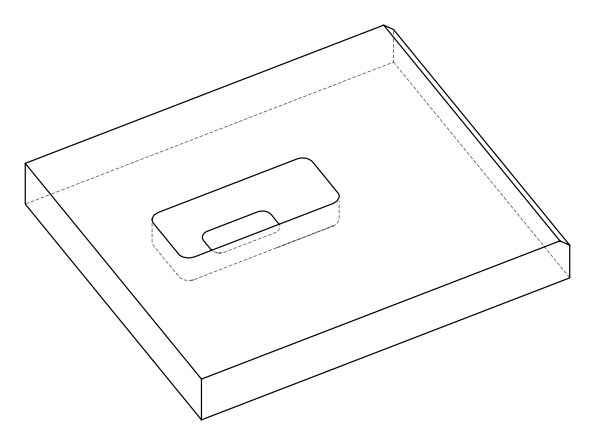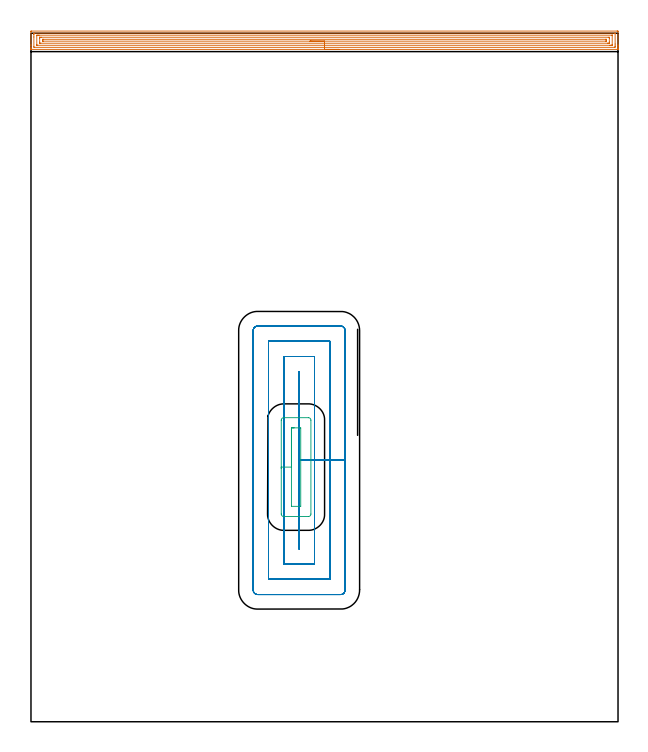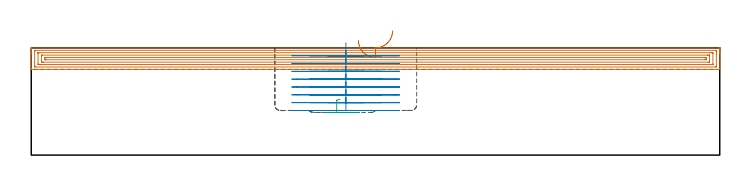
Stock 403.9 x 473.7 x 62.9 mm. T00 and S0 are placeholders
(PLAN: 3 operations, 1 tool changes, 42.2 min)
(1 AREA_MILL | FG_CHAMFER_SURFACE | UGT0205_001 | 16.39 min | 32054 mm3)
(2 MILL_RECTANGULAR_POCKET | POCKET_RECTANGULAR_STRAIGHT | UGT0201_095 | Follow Part, ap 5, ae 75% | 25.09 min | 618695 mm3)
(3 MILL_RECTANGULAR_POCKET_1 | POCKET_RECTANGULAR_STRAIGHT_1 | UGT0201_095 | Follow Part, ap 5, ae 75% | 0.73 min | 3720 mm3)
(TOOL UGT0205_001 | Chamfer Mill 20 x 3 x 45 deg. | D20 FL50 Z2)
(TOOL UGT0201_095 | End mill 20 mm | D20 R3 FL38 Z4)
(OP 1 AREA_MILL)
G17 G21 G94 G90
T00 M6
G54
G17 G0 G90 X211.95 Y462.6 S1061 M3
G43 Z72.9 H0
G94 G1 X211.912 Z72.028 F250.
X211.798 Z71.163
X211.609 Z70.312
X211.347 Z69.48
X211.013 Z68.674
X210.61 Z67.9
X210.142 Z67.164
X209.61 Z66.472
X209.021 Z65.829
X208.378 Z65.24
X207.686 Z64.708
X206.95 Z64.24
X206.176 Z63.837
X205.37 Z63.503
X204.538 Z63.241
X203.686 Z63.052
X202.822 Z62.938
X201.95 Z62.9
X0.165
X0.01 Y462.603 Z62.888
X0.007 Y462.632 Z62.86
X0. Y462.993 Z62.506
Y463.365 Z62.134
Y464.02 Z61.475
Y465.235 Z60.262
Y465.795 Z59.7
Y474.667 Z50.83
X0.002 Y474.949 Z50.548
X0.01 Y475.192 Z50.306
X0.254 Y475.199 Z50.299
X403.289 Y475.2 Z50.3
X403.649 Y475.197 Z50.302
X403.89 Y475.192 Z50.306
X403.9 Y474.947 Z50.55
Y465.795 Z59.7
Y465.235 Z60.262
Y464.907 Z60.589
Y464.347 Z61.149
Y464.02 Z61.475
Y463.365 Z62.134
Y462.993 Z62.506
X403.893 Y462.632 Z62.86
X403.89 Y462.603 Z62.888
X403.735 Y462.6 Z62.9
X201.95
Y464.014 Z61.486
X2.403
X2.01 Y464.02 Z61.48
X2.001 Y464.413 Z61.087
X2. Y471.118 Z54.382
Y472.893 Z52.607
X2.001 Y473.286 Z52.214
X2.01 Y473.78 Z51.72
X2.391 Y473.786 Z51.714
X401.497
X401.89 Y473.78 Z51.72
X401.899 Y473.387 Z52.113
X401.9 Y466.287 Z59.213
Y464.907 Z60.593
X401.899 Y464.514 Z60.986
X401.89 Y464.02 Z61.48
X401.509 Y464.014 Z61.486
X201.95
Y465.428 Z60.072
X4.183 Y465.429 Z60.071
X4.06 Y465.43 Z60.07
X4.017 Y465.433 Z60.067
X4.012 Y465.434 Z60.066
X4.008 Y465.449 Z60.051
X4.003 Y465.492 Z60.008
X4.001 Y465.613 Z59.887
X4. Y465.795 Z59.705
X4.001 Y472.005 Z53.495
X4.003 Y472.184 Z53.316
X4.01 Y472.361 Z53.139
X4.183 Y472.364 Z53.136
X4.709 Y472.37 Z53.13
X5.075 Y472.371 Z53.129
X5.6 Y472.372 Z53.128
X399.717 Y472.371 Z53.129
X399.84 Y472.37 Z53.13
X399.883 Y472.367 Z53.133
X399.888 Y472.366 Z53.134
X399.892 Y472.351 Z53.149
X399.897 Y472.308 Z53.192
X399.899 Y472.187 Z53.313
X399.9 Y472.005 Z53.495
X399.899 Y465.795 Z59.705
X399.897 Y465.616 Z59.884
X399.89 Y465.439 Z60.061
X399.717 Y465.435 Z60.065
X399.191 Y465.43 Z60.07
X398.825 Y465.429 Z60.071
X398.3 Y465.428 Z60.072
X201.95
Y466.843 Z58.657
X6.699
X6.089 Y466.848 Z58.652
X6.025 Y466.849 Z58.651
X6.01 Y466.928 Z58.572
X6.006 Y467.131 Z58.369
X6. Y467.537 Z57.963
Y470.199 Z55.301
X6.001 Y470.659 Z54.841
X6.004 Y470.873 Z54.627
X6.007 Y470.926 Z54.574
X6.01 Y470.947 Z54.553
X6.028 Y470.95 Z54.55
X6.134 Y470.953 Z54.547
X6.861 Y470.957 Z54.543
X7.023
X397.201
X397.811 Y470.952 Z54.548
X397.875 Y470.951 Z54.549
X397.89 Y470.872 Z54.628
X397.894 Y470.669 Z54.831
X397.9 Y470.263 Z55.237
Y467.601 Z57.899
X397.899 Y467.141 Z58.359
X397.896 Y466.927 Z58.573
X397.893 Y466.874 Z58.626
X397.89 Y466.853 Z58.647
X397.872 Y466.85 Z58.65
X397.766 Y466.847 Z58.653
X397.039 Y466.843 Z58.657
X396.877
X201.95
Y468.257 Z57.243
X8.647
X8.446 Y468.258 Z57.242
X8.046 Y468.264 Z57.236
X8.009 Y468.266 Z57.234
X8.006 Y468.277 Z57.223
X8.002 Y468.308 Z57.192
X8. Y468.365 Z57.135
Y468.456 Z57.044
Y469.099 Z56.401
X8.004 Y469.344 Z56.156
X8.01 Y469.504 Z55.996
X8.014 Y469.536 Z55.964
X8.112 Y469.539 Z55.961
X8.245 Y469.542 Z55.958
X8.446 Y469.543 Z55.957
X8.647
X395.253
X395.454 Y469.542 Z55.958
X395.855 Y469.536 Z55.964
X395.891 Y469.534 Z55.966
X395.894 Y469.523 Z55.977
X395.898 Y469.492 Z56.008
X395.9 Y469.435 Z56.065
Y469.344 Z56.156
Y468.701 Z56.799
X395.896 Y468.456 Z57.044
X395.89 Y468.296 Z57.204
X395.886 Y468.264 Z57.236
X395.788 Y468.261 Z57.239
X395.655 Y468.258 Z57.242
X395.454 Y468.257 Z57.243
X395.253
X201.95
X201.078 Z57.281
X200.214 Z57.395
X199.362 Z57.584
X198.53 Z57.846
X197.724 Z58.18
X196.95 Z58.583
X196.214 Z59.052
X195.522 Z59.583
X194.879 Z60.172
X194.29 Z60.815
X193.758 Z61.507
X193.29 Z62.243
X192.887 Z63.017
X192.553 Z63.823
X192.291 Z64.655
X192.102 Z65.507
X191.988 Z66.372
X191.95 Z67.243
G0 Z72.9
M5
M2
(OP 2 MILL_RECTANGULAR_POCKET)
G17 G21 G94 G90
T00 M6
G54
G17 G0 G90 X184.6 Y151.583 S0 M3
G43 Z72.9 H0
Z65.9
G94 G1 Y179.9 Z58.312 F250.
Y240.8 F500.
X184.4
Y119.
X184.6
Y179.9
X195.1
Y251.3
X173.9
Y108.5
X195.1
Y179.9
X205.6
Y261.8
X163.4
Y98.
X205.6
Y179.9
X216.1
Y269.2
G3 X213. Y272.3 R3.1
G1 X156.
G3 X152.9 Y269.2 R3.1
G1 Y90.6
G3 X156. Y87.5 R3.1
G1 X213.
G3 X216.1 Y90.6 R3.1
G1 Y179.9
Y180.9
G0 X184.6 Y151.583 Z61.312
G1 Y179.9 Z53.725 F250.
Y240.8 F500.
X184.4
Y119.
X184.6
Y179.9
X195.1
Y251.3
X173.9
Y108.5
X195.1
Y179.9
X205.6
Y261.8
X163.4
Y98.
X205.6
Y179.9
X216.1
Y269.2
G3 X213. Y272.3 R3.1
G1 X156.
G3 X152.9 Y269.2 R3.1
G1 Y90.6
G3 X156. Y87.5 R3.1
G1 X213.
G3 X216.1 Y90.6 R3.1
G1 Y179.9
Y180.9
G0 X184.6 Y151.583 Z56.725
G1 Y179.9 Z49.137 F250.
Y240.8 F500.
X184.4
Y119.
X184.6
Y179.9
X195.1
Y251.3
X173.9
Y108.5
X195.1
Y179.9
X205.6
Y261.8
X163.4
Y98.
X205.6
Y179.9
X216.1
Y269.2
G3 X213. Y272.3 R3.1
G1 X156.
G3 X152.9 Y269.2 R3.1
G1 Y90.6
G3 X156. Y87.5 R3.1
G1 X213.
G3 X216.1 Y90.6 R3.1
G1 Y179.9
Y180.9
G0 X184.6 Y151.583 Z52.137
G1 Y179.9 Z44.55 F250.
Y240.8 F500.
X184.4
Y119.
X184.6
Y179.9
X195.1
Y251.3
X173.9
Y108.5
X195.1
Y179.9
X205.6
Y261.8
X163.4
Y98.
X205.6
Y179.9
X216.1
Y269.2
G3 X213. Y272.3 R3.1
G1 X156.
G3 X152.9 Y269.2 R3.1
G1 Y90.6
G3 X156. Y87.5 R3.1
G1 X213.
G3 X216.1 Y90.6 R3.1
G1 Y179.9
Y180.9
G0 X184.6 Y151.583 Z47.55
G1 Y179.9 Z39.962 F250.
Y240.8 F500.
X184.4
Y119.
X184.6
Y179.9
X195.1
Y251.3
X173.9
Y108.5
X195.1
Y179.9
X205.6
Y261.8
X163.4
Y98.
X205.6
Y179.9
X216.1
Y269.2
G3 X213. Y272.3 R3.1
G1 X156.
G3 X152.9 Y269.2 R3.1
G1 Y90.6
G3 X156. Y87.5 R3.1
G1 X213.
G3 X216.1 Y90.6 R3.1
G1 Y179.9
Y180.9
G0 X184.6 Y151.583 Z42.962
G1 Y179.9 Z35.375 F250.
Y240.8 F500.
X184.4
Y119.
X184.6
Y179.9
X195.1
Y251.3
X173.9
Y108.5
X195.1
Y179.9
X205.6
Y261.8
X163.4
Y98.
X205.6
Y179.9
X216.1
Y269.2
G3 X213. Y272.3 R3.1
G1 X156.
G3 X152.9 Y269.2 R3.1
G1 Y90.6
G3 X156. Y87.5 R3.1
G1 X213.
G3 X216.1 Y90.6 R3.1
G1 Y179.9
Y180.9
G0 X184.6 Y151.583 Z38.375
G1 Y179.9 Z30.787 F250.
Y240.8 F500.
X184.4
Y119.
X184.6
Y179.9
X195.1
Y251.3
X173.9
Y108.5
X195.1
Y179.9
X205.6
Y261.8
X163.4
Y98.
X205.6
Y179.9
X216.1
Y269.2
G3 X213. Y272.3 R3.1
G1 X156.
G3 X152.9 Y269.2 R3.1
G1 Y90.6
G3 X156. Y87.5 R3.1
G1 X213.
G3 X216.1 Y90.6 R3.1
G1 Y179.9
Y180.9
G0 X184.6 Y151.583 Z33.787
G1 Y179.9 Z26.2 F250.
Y240.8 F500.
X184.4
Y119.
X184.6
Y179.9
X195.1
Y251.3
X173.9
Y108.5
X195.1
Y179.9
X205.6
Y261.8
X163.4
Y98.
X205.6
Y179.9
X216.1
Y269.2
G3 X213. Y272.3 R3.1
G1 X156.
G3 X152.9 Y269.2 R3.1
G1 Y90.6
G3 X156. Y87.5 R3.1
G1 X213.
G3 X216.1 Y90.6 R3.1
G1 Y179.9
Y180.9
G0 Z72.9
M5
M2
(OP 3 MILL_RECTANGULAR_POCKET_1)
G17 G21 G94 G90
T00 M6
G54
G17 G0 G90 X181.077 Y202.2 S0 M3
G43 Z72.9 H0
Z32.737
G94 G1 X179.2 Z32.235 F250.
Y175.2 Z25.
Y148.2 F500.
X185.6
Y202.2
X179.2
Y175.2
X172.2
Y142.9
G3 X173.9 Y141.2 R1.7
G1 X190.9
G3 X192.6 Y142.9 R1.7
G1 Y207.5
G3 X190.9 Y209.2 R1.7
G1 X173.9
G3 X172.2 Y207.5 R1.7
G1 Y175.2
Y174.2
G0 Z72.9
M5
M2
